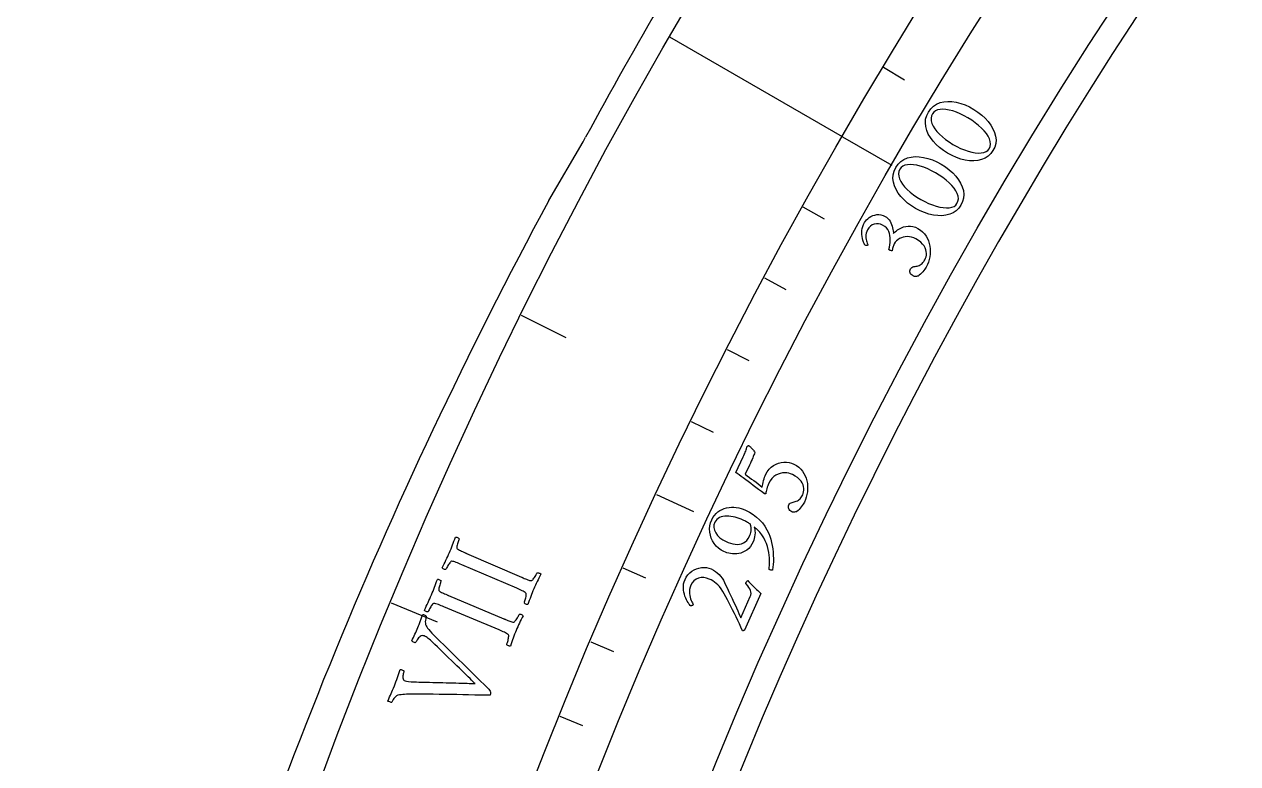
# Model space of a CAD drawing. Header units: millimetres. Extents: x -60 to 60, y -60 to 76.
# Drawn here: x -59.69 to -44.66, y 20.85 to 30.01 of the extents above; entities that cross this region are included whole.
import ezdxf

# ---------------------------------------------------------------- set-up
doc = ezdxf.new("R2010")
doc.units = ezdxf.units.MM
for name, color, linetype in [('CUT_INNER', 6, 'Continuous'), ('CUT_OUTER', 1, 'Continuous'), ('ENGRAVE', 7, 'Continuous'), ('ENGRAVE_FINE', 8, 'Continuous'), ('TEXT', 5, 'Continuous')]:
    doc.layers.add(name, color=color, linetype=linetype)

msp = doc.modelspace()

# ---------------------------------------------------------------- linework, layer by layer
at = {"layer": 'CUT_INNER'}
msp.add_arc((0.0002, -0.0002), 54.8999, 92.29679, 23.90649, dxfattribs=at)
at = {"layer": 'CUT_OUTER'}
msp.add_lwpolyline([(-53.1969, 27.8228), (-52.7728, 28.5484), (-52.7407, 28.608)], dxfattribs=at)
for centre, radius, start, end in [((-0.2165, 0.1217), 59.7517, 147.794875, 151.52709), ((-1.6625, -0.0298), 58.5795, 151.610324, 164.050737)]:
    msp.add_arc(centre, radius, start, end, dxfattribs=at)
at = {"layer": 'ENGRAVE'}
for points in [[(-49.5588, 28.6128), (-51.6965, 29.847)], [(-49.5588, 28.6128), (-48.9467, 28.2594)], [(-51.864, 24.1846), (-51.4064, 23.9712)]]:
    msp.add_lwpolyline(points, dxfattribs=at)
for radius in [59.694, 57.2256, 57.2256, 56.5187, 55.206]:
    msp.add_circle((0, 0), radius, dxfattribs=at)
at = {"layer": 'ENGRAVE_FINE'}
for points in [[(-49.0519, 29.4734), (-48.7922, 29.3173)], [(-50.0506, 27.7435), (-49.7857, 27.5967)], [(-50.5272, 26.8658), (-50.2597, 26.7236)], [(-53.5379, 26.402), (-52.9845, 26.129)], [(-50.9884, 25.9799), (-50.7185, 25.8423)], [(-51.434, 25.0861), (-51.1617, 24.9533)], [(-52.2782, 23.2757), (-52.0014, 23.1525)], [(-55.1501, 22.8439), (-54.5799, 22.6078)], [(-52.6764, 22.3598), (-52.3976, 22.2415)], [(-53.0587, 21.4371), (-52.7778, 21.3236)]]:
    msp.add_lwpolyline(points, dxfattribs=at)
at = {"layer": 'TEXT'}
for points in [[(-48.4954, 28.919), (-48.4665, 28.9596), (-48.4329, 28.9926), (-48.3944, 29.0181), (-48.3512, 29.0359), (-48.3045, 29.0468), (-48.2554, 29.0512), (-48.2041, 29.0492), (-48.1505, 29.0407), (-48.0958, 29.0264), (-48.0414, 29.0069), (-47.9872, 28.9821), (-47.9333, 28.9522), (-47.8817, 28.9183), (-47.8346, 28.8818), (-47.792, 28.8426), (-47.754, 28.8007), (-47.7215, 28.7571), (-47.6956, 28.7126), (-47.6762, 28.6673), (-47.6633, 28.6212), (-47.6582, 28.575), (-47.6618, 28.5298), (-47.6743, 28.4854), (-47.6955, 28.442), (-47.723, 28.4037), (-47.7557, 28.3724), (-47.7936, 28.3479), (-47.8367, 28.3304), (-47.8836, 28.3195), (-47.9329, 28.3147), (-47.9846, 28.316), (-48.0385, 28.3236), (-48.0936, 28.3369), (-48.1484, 28.3555), (-48.203, 28.3794), (-48.2574, 28.4086), (-48.3094, 28.4419), (-48.3568, 28.478), (-48.3997, 28.5168), (-48.4381, 28.5583), (-48.4709, 28.6018), (-48.4969, 28.6463), (-48.5161, 28.6919), (-48.5286, 28.7385), (-48.5334, 28.7851), (-48.5294, 28.8307), (-48.5168, 28.8754), (-48.4954, 28.919)], [(-48.4458, 28.8981), (-48.458, 28.8709), (-48.4631, 28.842), (-48.4611, 28.8114), (-48.452, 28.7791), (-48.4367, 28.7458), (-48.4161, 28.7124), (-48.3901, 28.6787), (-48.3587, 28.6447), (-48.3228, 28.6113), (-48.2831, 28.5792), (-48.2396, 28.5483), (-48.1924, 28.5187), (-48.1443, 28.4919), (-48.0966, 28.4688), (-48.0494, 28.4495), (-48.0026, 28.4338), (-47.9576, 28.4222), (-47.9156, 28.4147), (-47.8766, 28.4115), (-47.8406, 28.4125), (-47.8086, 28.418), (-47.782, 28.4285), (-47.7605, 28.4439), (-47.7443, 28.4642), (-47.7315, 28.4927), (-47.7263, 28.5226), (-47.7287, 28.5538), (-47.7386, 28.5863), (-47.7551, 28.6196), (-47.7772, 28.6531), (-47.8046, 28.6868), (-47.8376, 28.7206), (-47.8749, 28.754), (-47.9153, 28.7861), (-47.9589, 28.8169), (-48.0055, 28.8466), (-48.0539, 28.8739), (-48.1013, 28.8974), (-48.1477, 28.9169), (-48.1932, 28.9324), (-48.2368, 28.9437), (-48.2776, 28.9508), (-48.3155, 28.9535), (-48.3507, 28.9519), (-48.3819, 28.9457), (-48.4082, 28.9347), (-48.4295, 28.9188), (-48.4458, 28.8981)], [(-48.8987, 28.2317), (-48.8704, 28.2727), (-48.8372, 28.3062), (-48.7991, 28.3322), (-48.7562, 28.3507), (-48.7096, 28.3622), (-48.6606, 28.3673), (-48.6093, 28.366), (-48.5555, 28.3582), (-48.5007, 28.3447), (-48.446, 28.326), (-48.3915, 28.302), (-48.3371, 28.2728), (-48.285, 28.2397), (-48.2374, 28.2038), (-48.1943, 28.1652), (-48.1557, 28.1239), (-48.1226, 28.0807), (-48.0961, 28.0367), (-48.076, 27.9916), (-48.0625, 27.9456), (-48.0567, 27.8996), (-48.0597, 27.8543), (-48.0715, 27.8098), (-48.0922, 27.766), (-48.1191, 27.7274), (-48.1514, 27.6955), (-48.1889, 27.6706), (-48.2318, 27.6525), (-48.2785, 27.6409), (-48.3278, 27.6354), (-48.3794, 27.636), (-48.4335, 27.6428), (-48.4887, 27.6553), (-48.5438, 27.6731), (-48.5988, 27.6963), (-48.6535, 27.7247), (-48.706, 27.7573), (-48.7539, 27.7927), (-48.7974, 27.8308), (-48.8364, 27.8719), (-48.8697, 27.9149), (-48.8964, 27.959), (-48.9162, 28.0043), (-48.9294, 28.0507), (-48.9348, 28.0973), (-48.9315, 28.143), (-48.9194, 28.1878), (-48.8987, 28.2317)], [(-48.8488, 28.2115), (-48.8606, 28.1841), (-48.8653, 28.1552), (-48.8629, 28.1246), (-48.8533, 28.0924), (-48.8376, 28.0594), (-48.8165, 28.0262), (-48.79, 27.9929), (-48.7581, 27.9594), (-48.7217, 27.9265), (-48.6816, 27.8949), (-48.6377, 27.8647), (-48.5901, 27.8357), (-48.5416, 27.8096), (-48.4936, 27.7872), (-48.4461, 27.7685), (-48.3991, 27.7535), (-48.354, 27.7425), (-48.3119, 27.7357), (-48.2728, 27.733), (-48.2368, 27.7345), (-48.2049, 27.7405), (-48.1784, 27.7513), (-48.1572, 27.767), (-48.1413, 27.7876), (-48.1289, 27.8163), (-48.1241, 27.8462), (-48.1269, 27.8773), (-48.1373, 27.9097), (-48.1543, 27.9428), (-48.1768, 27.9759), (-48.2047, 28.0092), (-48.2382, 28.0426), (-48.276, 28.0755), (-48.3168, 28.107), (-48.3608, 28.1372), (-48.4079, 28.1662), (-48.4566, 28.1929), (-48.5043, 28.2156), (-48.551, 28.2345), (-48.5967, 28.2493), (-48.6405, 28.2601), (-48.6813, 28.2666), (-48.7193, 28.2687), (-48.7545, 28.2667), (-48.7856, 28.26), (-48.8117, 28.2486), (-48.8328, 28.2325), (-48.8488, 28.2115)], [(-49.287, 27.5513), (-49.2765, 27.5673), (-49.2631, 27.5829), (-49.247, 27.598), (-49.228, 27.6126), (-49.207, 27.6257), (-49.1845, 27.6361), (-49.1607, 27.6438), (-49.1354, 27.649), (-49.1095, 27.6506), (-49.0836, 27.6475), (-49.0577, 27.6398), (-49.0319, 27.6276), (-49.013, 27.6153), (-48.9964, 27.6009), (-48.9819, 27.5845), (-48.9697, 27.566), (-48.9594, 27.5464), (-48.9508, 27.5263), (-48.9439, 27.506), (-48.9387, 27.4853), (-48.9347, 27.4652), (-48.9316, 27.4466), (-48.9293, 27.4294), (-48.928, 27.4136), (-48.9138, 27.43), (-48.8968, 27.4456), (-48.8771, 27.4606), (-48.8546, 27.4748), (-48.8299, 27.4872), (-48.8038, 27.4967), (-48.7762, 27.5034), (-48.7471, 27.5072), (-48.7171, 27.5071), (-48.6869, 27.502), (-48.6564, 27.4919), (-48.6256, 27.4769), (-48.5951, 27.4574), (-48.5681, 27.4353), (-48.5446, 27.4106), (-48.5246, 27.3833), (-48.5079, 27.3542), (-48.4944, 27.3239), (-48.484, 27.2924), (-48.4769, 27.2598), (-48.4728, 27.2266), (-48.4716, 27.1932), (-48.4734, 27.1597), (-48.4781, 27.1261), (-48.4855, 27.0929), (-48.4955, 27.0607), (-48.5081, 27.0296), (-48.5233, 26.9994), (-48.5309, 26.9867), (-48.5404, 26.9729), (-48.5515, 26.9581), (-48.5644, 26.9422), (-48.5784, 26.9266), (-48.593, 26.9124), (-48.6081, 26.8997), (-48.6238, 26.8884), (-48.628, 26.8869), (-48.6339, 26.8855), (-48.6414, 26.8842), (-48.6505, 26.8829), (-48.6602, 26.8824), (-48.6694, 26.8832), (-48.678, 26.8855), (-48.686, 26.8891), (-48.6984, 26.8972), (-48.7084, 26.9067), (-48.716, 26.9175), (-48.7212, 26.9296), (-48.7239, 26.942), (-48.7242, 26.9538), (-48.7222, 26.9651), (-48.7176, 26.9757), (-48.7096, 26.9873), (-48.6998, 26.996), (-48.6883, 27.0021), (-48.675, 27.0053), (-48.6611, 27.0073), (-48.6477, 27.0098), (-48.6349, 27.0126), (-48.6226, 27.0159), (-48.6089, 27.0207), (-48.5962, 27.0271), (-48.5843, 27.0353), (-48.5733, 27.045), (-48.5632, 27.0558), (-48.5541, 27.067), (-48.5459, 27.0786), (-48.5386, 27.0906), (-48.5304, 27.1081), (-48.5245, 27.1269), (-48.5208, 27.1471), (-48.5195, 27.1687), (-48.5212, 27.1912), (-48.5268, 27.214), (-48.5362, 27.2372), (-48.5494, 27.2608), (-48.5671, 27.2841), (-48.5901, 27.3065), (-48.6184, 27.3281), (-48.6519, 27.3489), (-48.6777, 27.3615), (-48.7037, 27.3704), (-48.7298, 27.3755), (-48.7559, 27.3768), (-48.7816, 27.3748), (-48.8063, 27.3699), (-48.8298, 27.3622), (-48.8523, 27.3517), (-48.873, 27.3386), (-48.8911, 27.3233), (-48.9066, 27.3059), (-48.9194, 27.2862), (-48.9249, 27.2756), (-48.9295, 27.2644), (-48.9334, 27.2527), (-48.9365, 27.2404), (-48.9391, 27.2287), (-48.9416, 27.2184), (-48.9438, 27.2096), (-48.9458, 27.2023), (-48.9532, 27.2019), (-48.9604, 27.2027), (-48.9676, 27.2048), (-48.9748, 27.2081), (-48.9789, 27.2106), (-48.9822, 27.2131), (-48.9846, 27.2155), (-48.9863, 27.2179), (-48.9789, 27.2466), (-48.9734, 27.2754), (-48.9696, 27.3044), (-48.9676, 27.3335), (-48.968, 27.3621), (-48.9713, 27.3895), (-48.9776, 27.4157), (-48.9867, 27.4406), (-48.9993, 27.4637), (-49.0161, 27.4846), (-49.037, 27.5032), (-49.0621, 27.5196), (-49.0874, 27.5309), (-49.1132, 27.5367), (-49.1393, 27.5368), (-49.1657, 27.5314), (-49.191, 27.5208), (-49.2134, 27.5054), (-49.233, 27.4852), (-49.2497, 27.4601), (-49.2594, 27.4399), (-49.2661, 27.4196), (-49.2697, 27.3994), (-49.2702, 27.3791), (-49.2687, 27.3596), (-49.2661, 27.3416), (-49.2625, 27.325), (-49.2578, 27.3099), (-49.2532, 27.2967), (-49.2497, 27.2859), (-49.2473, 27.2776), (-49.246, 27.2717), (-49.248, 27.2694), (-49.2511, 27.2677), (-49.2554, 27.2667), (-49.2608, 27.2663), (-49.2666, 27.2665), (-49.2721, 27.2674), (-49.2772, 27.2689), (-49.2819, 27.2711), (-49.2908, 27.2897), (-49.2988, 27.3097), (-49.3057, 27.3309), (-49.3116, 27.3534), (-49.3161, 27.3767), (-49.3187, 27.4007), (-49.3196, 27.4253), (-49.3186, 27.4505), (-49.3152, 27.476), (-49.3088, 27.5012), (-49.2994, 27.5263), (-49.287, 27.5513)], [(-50.5114, 24.4276), (-50.4911, 24.4639), (-50.4679, 24.4952), (-50.4418, 24.5214), (-50.4128, 24.5426), (-50.3819, 24.5592), (-50.3503, 24.5715), (-50.318, 24.5797), (-50.2849, 24.5836), (-50.2521, 24.5835), (-50.2208, 24.5795), (-50.1908, 24.5716), (-50.1622, 24.5599), (-50.1306, 24.5422), (-50.1023, 24.5217), (-50.0774, 24.4985), (-50.0558, 24.4724), (-50.0374, 24.4443), (-50.0221, 24.4148), (-50.0099, 24.3841), (-50.0009, 24.3519), (-49.9948, 24.319), (-49.9917, 24.2858), (-49.9915, 24.2522), (-49.9942, 24.2184), (-49.9996, 24.1848), (-50.0077, 24.1521), (-50.0185, 24.1202), (-50.0318, 24.0893), (-50.0387, 24.0761), (-50.0473, 24.0618), (-50.0576, 24.0463), (-50.0695, 24.0297), (-50.0826, 24.0133), (-50.0963, 23.9983), (-50.1106, 23.9847), (-50.1257, 23.9725), (-50.1298, 23.9708), (-50.1355, 23.969), (-50.1429, 23.9673), (-50.152, 23.9655), (-50.1616, 23.9644), (-50.1708, 23.9647), (-50.1796, 23.9664), (-50.1878, 23.9695), (-50.2007, 23.9769), (-50.2112, 23.9858), (-50.2194, 23.9961), (-50.2253, 24.0079), (-50.2287, 24.0201), (-50.2298, 24.0319), (-50.2283, 24.0433), (-50.2245, 24.0541), (-50.2171, 24.0661), (-50.2079, 24.0755), (-50.1967, 24.0822), (-50.1837, 24.0862), (-50.1699, 24.089), (-50.1567, 24.0923), (-50.144, 24.0959), (-50.1319, 24.0998), (-50.1186, 24.1054), (-50.1063, 24.1126), (-50.0949, 24.1214), (-50.0845, 24.1318), (-50.075, 24.1432), (-50.0666, 24.1549), (-50.059, 24.167), (-50.0525, 24.1794), (-50.0453, 24.1973), (-50.0405, 24.2164), (-50.0381, 24.2368), (-50.0381, 24.2585), (-50.0411, 24.2808), (-50.048, 24.3033), (-50.0587, 24.3259), (-50.0733, 24.3486), (-50.0924, 24.3708), (-50.1167, 24.3919), (-50.1462, 24.4118), (-50.1808, 24.4305), (-50.2023, 24.4394), (-50.2254, 24.4459), (-50.2503, 24.45), (-50.2768, 24.4517), (-50.304, 24.4502), (-50.3311, 24.4449), (-50.358, 24.4356), (-50.3848, 24.4224), (-50.4104, 24.4044), (-50.434, 24.3806), (-50.4555, 24.3511), (-50.4749, 24.3158), (-50.4802, 24.304), (-50.4855, 24.29), (-50.491, 24.2738), (-50.4966, 24.2553), (-50.5016, 24.237), (-50.5051, 24.2211), (-50.5071, 24.2075), (-50.5077, 24.1964), (-50.509, 24.1946), (-50.511, 24.1932), (-50.5138, 24.1923), (-50.5172, 24.1919), (-50.521, 24.1919), (-50.5246, 24.1923), (-50.5281, 24.1932), (-50.5315, 24.1946), (-50.5647, 24.2196), (-50.5979, 24.2445), (-50.6311, 24.2695), (-50.6642, 24.2945), (-50.6968, 24.3191), (-50.7283, 24.3428), (-50.7586, 24.3657), (-50.7878, 24.3878), (-50.8152, 24.4083), (-50.84, 24.4267), (-50.8622, 24.4429), (-50.8819, 24.457), (-50.7881, 24.6512), (-50.7816, 24.6648), (-50.7755, 24.6788), (-50.7696, 24.6931), (-50.7639, 24.7077), (-50.7587, 24.7219), (-50.7541, 24.735), (-50.7502, 24.747), (-50.7469, 24.7578), (-50.7443, 24.7667), (-50.7425, 24.7731), (-50.7414, 24.777), (-50.741, 24.7782), (-50.7375, 24.7805), (-50.7343, 24.7827), (-50.7314, 24.7846), (-50.7288, 24.7864), (-50.7263, 24.7878), (-50.7237, 24.7883), (-50.7211, 24.7882), (-50.7185, 24.7872), (-50.7159, 24.7856), (-50.7119, 24.7826), (-50.7067, 24.7782), (-50.7002, 24.7725), (-50.6929, 24.7657), (-50.6855, 24.7582), (-50.6779, 24.75), (-50.6702, 24.7411), (-50.6628, 24.7318), (-50.6562, 24.7225), (-50.6505, 24.713), (-50.6457, 24.7034), (-50.6513, 24.6887), (-50.6575, 24.6726), (-50.6643, 24.6551), (-50.6718, 24.6363), (-50.6802, 24.6161), (-50.6897, 24.5943), (-50.7004, 24.5711), (-50.7122, 24.5463), (-50.7655, 24.4359), (-50.7389, 24.4157), (-50.712, 24.3955), (-50.6849, 24.3752), (-50.6574, 24.3549), (-50.6302, 24.3347), (-50.6038, 24.3149), (-50.5781, 24.2953), (-50.5533, 24.2759), (-50.5514, 24.2929), (-50.5482, 24.3117), (-50.5435, 24.3324), (-50.5374, 24.355), (-50.5306, 24.3772), (-50.5241, 24.3967), (-50.5177, 24.4135), (-50.5114, 24.4276)], [(-50.4693, 23.2544), (-50.4668, 23.2793), (-50.465, 23.3062), (-50.4638, 23.3352), (-50.4633, 23.3662), (-50.4642, 23.3988), (-50.467, 23.4323), (-50.4717, 23.467), (-50.4784, 23.5026), (-50.4876, 23.5387), (-50.5, 23.5749), (-50.5156, 23.6109), (-50.5343, 23.647), (-50.5569, 23.6825), (-50.5841, 23.7167), (-50.6157, 23.7497), (-50.652, 23.7816), (-50.6469, 23.7579), (-50.6439, 23.7337), (-50.6432, 23.7091), (-50.6446, 23.6839), (-50.6478, 23.6595), (-50.6522, 23.6373), (-50.6581, 23.6173), (-50.6652, 23.5994), (-50.6821, 23.5673), (-50.7009, 23.5393), (-50.7216, 23.5157), (-50.7442, 23.4962), (-50.768, 23.4805), (-50.7925, 23.4679), (-50.8177, 23.4585), (-50.8436, 23.4523), (-50.8696, 23.4487), (-50.8952, 23.4474), (-50.9203, 23.4483), (-50.945, 23.4515), (-50.9686, 23.4563), (-50.9905, 23.462), (-51.0106, 23.4687), (-51.029, 23.4762), (-51.0642, 23.4951), (-51.0958, 23.5179), (-51.1238, 23.5444), (-51.1483, 23.5747), (-51.1687, 23.6078), (-51.1848, 23.6428), (-51.1964, 23.6795), (-51.2036, 23.718), (-51.2058, 23.7572), (-51.2023, 23.7959), (-51.1933, 23.834), (-51.1787, 23.8716), (-51.1635, 23.9), (-51.1456, 23.9254), (-51.1252, 23.9478), (-51.1021, 23.9673), (-51.0771, 23.9838), (-51.0509, 23.9976), (-51.0234, 24.0086), (-50.9946, 24.0168), (-50.965, 24.0223), (-50.9352, 24.0251), (-50.9051, 24.0254), (-50.8746, 24.023), (-50.8446, 24.0182), (-50.8157, 24.0112), (-50.7879, 24.0021), (-50.7612, 23.9908), (-50.7126, 23.9654), (-50.6673, 23.9367), (-50.6251, 23.9047), (-50.586, 23.8695), (-50.551, 23.8312), (-50.5206, 23.7904), (-50.4949, 23.7471), (-50.4738, 23.7012), (-50.46, 23.6657), (-50.4481, 23.6287), (-50.4381, 23.5902), (-50.4301, 23.5501), (-50.4238, 23.5096), (-50.4192, 23.4696), (-50.4163, 23.43), (-50.4151, 23.391), (-50.4155, 23.3532), (-50.4172, 23.3174), (-50.4203, 23.2836), (-50.4249, 23.2518), (-50.4278, 23.248), (-50.4324, 23.246), (-50.4387, 23.2457), (-50.4466, 23.2472), (-50.4545, 23.2494), (-50.4609, 23.2514), (-50.4659, 23.2531), (-50.4693, 23.2544)], [(-50.7045, 23.8194), (-50.7148, 23.8257), (-50.7252, 23.832), (-50.7359, 23.8381), (-50.7469, 23.8442), (-50.758, 23.8501), (-50.7692, 23.8559), (-50.7804, 23.8615), (-50.7918, 23.8669), (-50.8144, 23.8769), (-50.8381, 23.8858), (-50.8629, 23.8939), (-50.8887, 23.9009), (-50.9149, 23.9068), (-50.9408, 23.911), (-50.9665, 23.9136), (-50.9918, 23.9147), (-51.0164, 23.9139), (-51.0397, 23.9107), (-51.0617, 23.9053), (-51.0824, 23.8977), (-51.1011, 23.8875), (-51.117, 23.8747), (-51.1303, 23.8591), (-51.1408, 23.8408), (-51.1511, 23.8091), (-51.1527, 23.7767), (-51.1456, 23.7435), (-51.13, 23.7095), (-51.107, 23.6769), (-51.0779, 23.6477), (-51.0427, 23.622), (-51.0014, 23.5997), (-50.9737, 23.5882), (-50.9459, 23.579), (-50.9179, 23.5722), (-50.8897, 23.5677), (-50.8621, 23.5663), (-50.8357, 23.5685), (-50.8106, 23.5744), (-50.7867, 23.5839), (-50.7647, 23.5975), (-50.745, 23.6157), (-50.7277, 23.6384), (-50.7127, 23.6657), (-50.7065, 23.6805), (-50.701, 23.6965), (-50.6962, 23.7138), (-50.6922, 23.7324), (-50.6902, 23.7522), (-50.6916, 23.7733), (-50.6964, 23.7957), (-50.7045, 23.8194)], [(-54.4277, 23.464), (-54.4176, 23.4879), (-54.4079, 23.5116), (-54.3986, 23.5351), (-54.3898, 23.5585), (-54.381, 23.582), (-54.3719, 23.6059), (-54.3624, 23.6304), (-54.3526, 23.6553), (-54.3475, 23.6564), (-54.3416, 23.6561), (-54.3348, 23.6544), (-54.3273, 23.6511), (-54.32, 23.6472), (-54.3142, 23.6432), (-54.3099, 23.6393), (-54.307, 23.6354), (-54.3094, 23.6294), (-54.3125, 23.6211), (-54.3161, 23.6107), (-54.3203, 23.598), (-54.3246, 23.5844), (-54.3284, 23.5711), (-54.3317, 23.5581), (-54.3345, 23.5453), (-54.3362, 23.5338), (-54.3362, 23.5245), (-54.3346, 23.5174), (-54.3312, 23.5126), (-54.3234, 23.5065), (-54.3142, 23.5005), (-54.3035, 23.4945), (-54.2914, 23.4884), (-54.2782, 23.4823), (-54.2643, 23.476), (-54.2498, 23.4695), (-54.2346, 23.4629), (-54.2322, 23.4619), (-54.2297, 23.4608), (-54.2273, 23.4597), (-54.2248, 23.4587), (-54.2224, 23.4576), (-54.22, 23.4566), (-54.2175, 23.4555), (-54.2151, 23.4544), (-53.5351, 23.1603), (-53.5326, 23.1592), (-53.5302, 23.1581), (-53.5277, 23.1571), (-53.5253, 23.156), (-53.5228, 23.155), (-53.5204, 23.1539), (-53.5179, 23.1529), (-53.5155, 23.1518), (-53.5003, 23.1453), (-53.4858, 23.1392), (-53.472, 23.1335), (-53.4589, 23.1283), (-53.4465, 23.1237), (-53.4351, 23.1201), (-53.4245, 23.1176), (-53.4148, 23.116), (-53.4096, 23.1171), (-53.4036, 23.1207), (-53.3967, 23.1269), (-53.3889, 23.1356), (-53.3809, 23.1458), (-53.3732, 23.1567), (-53.3659, 23.1682), (-53.3588, 23.1804), (-53.3526, 23.1918), (-53.3475, 23.2014), (-53.3436, 23.2092), (-53.3409, 23.215), (-53.3361, 23.2155), (-53.3302, 23.2149), (-53.3234, 23.2133), (-53.3156, 23.2107), (-53.3081, 23.2074), (-53.3022, 23.2037), (-53.2979, 23.1996), (-53.2953, 23.1951), (-53.3073, 23.1717), (-53.319, 23.1488), (-53.3304, 23.1264), (-53.3414, 23.1044), (-53.3522, 23.0824), (-53.3628, 23.06), (-53.3732, 23.0371), (-53.3835, 23.0138), (-53.3931, 22.9909), (-53.4026, 22.9677), (-53.4118, 22.9442), (-53.4208, 22.9203), (-53.4297, 22.8961), (-53.4385, 22.8716), (-53.4473, 22.8469), (-53.4561, 22.822), (-53.4612, 22.8209), (-53.4671, 22.8212), (-53.4738, 22.8229), (-53.4814, 22.8261), (-53.4887, 22.83), (-53.4945, 22.8338), (-53.4989, 22.8377), (-53.5019, 22.8415), (-53.4995, 22.8475), (-53.4966, 22.8556), (-53.4931, 22.8659), (-53.489, 22.8783), (-53.485, 22.8918), (-53.4816, 22.9052), (-53.4789, 22.9185), (-53.4768, 22.9318), (-53.4757, 22.9436), (-53.476, 22.9528), (-53.4776, 22.9594), (-53.4807, 22.9633), (-53.4899, 22.9707), (-53.5009, 22.978), (-53.5137, 22.9852), (-53.5281, 22.9923), (-53.5438, 22.9995), (-53.5601, 23.0068), (-53.5771, 23.0142), (-53.5947, 23.0219), (-54.2755, 23.3143), (-54.2932, 23.3219), (-54.3105, 23.3291), (-54.3273, 23.336), (-54.3436, 23.3426), (-54.3591, 23.3483), (-54.3733, 23.3527), (-54.3864, 23.3556), (-54.3982, 23.3572), (-54.4037, 23.357), (-54.4099, 23.3537), (-54.4166, 23.3473), (-54.4239, 23.3379), (-54.4314, 23.3267), (-54.4387, 23.3151), (-54.4459, 23.3031), (-54.4529, 23.2906), (-54.4591, 23.2788), (-54.4642, 23.269), (-54.4682, 23.2612), (-54.4709, 23.2552), (-54.4757, 23.2547), (-54.4815, 23.2551), (-54.4884, 23.2566), (-54.4962, 23.2592), (-54.5038, 23.2625), (-54.5097, 23.2662), (-54.514, 23.2703), (-54.5166, 23.2748), (-54.5052, 23.2991), (-54.4937, 23.3233), (-54.4822, 23.3471), (-54.4707, 23.3707), (-54.4594, 23.3942), (-54.4484, 23.4175), (-54.4379, 23.4408), (-54.4277, 23.464)], [(-50.734, 23.1175), (-50.7204, 23.1031), (-50.7058, 23.088), (-50.6901, 23.0722), (-50.6734, 23.0558), (-50.6566, 23.0394), (-50.6403, 23.0237), (-50.6246, 23.0086), (-50.6095, 22.9943), (-50.5959, 22.9815), (-50.5848, 22.9709), (-50.576, 22.9627), (-50.5696, 22.9568), (-50.7734, 22.5024), (-50.7759, 22.501), (-50.7789, 22.4998), (-50.7823, 22.4986), (-50.7861, 22.4975), (-50.79, 22.4968), (-50.7933, 22.4965), (-50.7961, 22.4967), (-50.7984, 22.4973), (-50.8175, 22.5391), (-50.8372, 22.5815), (-50.8573, 22.6246), (-50.8779, 22.6683), (-50.8989, 22.712), (-50.9199, 22.755), (-50.941, 22.7973), (-50.9623, 22.8389), (-50.9833, 22.8789), (-51.0038, 22.9164), (-51.0237, 22.9515), (-51.0431, 22.9842), (-51.0635, 23.0156), (-51.0838, 23.0426), (-51.1037, 23.0651), (-51.1235, 23.0832), (-51.1438, 23.0984), (-51.1652, 23.1124), (-51.1877, 23.1252), (-51.2114, 23.1368), (-51.245, 23.1488), (-51.2782, 23.1544), (-51.311, 23.1537), (-51.3435, 23.1465), (-51.3736, 23.1333), (-51.3992, 23.1148), (-51.4203, 23.0908), (-51.4369, 23.0614), (-51.447, 23.035), (-51.4535, 23.009), (-51.4563, 22.9835), (-51.4555, 22.9583), (-51.4521, 22.9343), (-51.4474, 22.9118), (-51.4414, 22.891), (-51.434, 22.8719), (-51.4263, 22.855), (-51.4194, 22.8409), (-51.4133, 22.8296), (-51.4079, 22.8211), (-51.4103, 22.8172), (-51.4138, 22.8138), (-51.4185, 22.8107), (-51.4243, 22.808), (-51.4301, 22.8059), (-51.4349, 22.8047), (-51.4385, 22.8043), (-51.4411, 22.8048), (-51.4469, 22.8109), (-51.4541, 22.8198), (-51.4626, 22.8314), (-51.4724, 22.8457), (-51.4826, 22.8623), (-51.4924, 22.8809), (-51.5017, 22.9014), (-51.5105, 22.9239), (-51.5182, 22.9478), (-51.5242, 22.9724), (-51.5283, 22.9978), (-51.5308, 23.0239), (-51.5306, 23.0505), (-51.5271, 23.077), (-51.5202, 23.1036), (-51.5099, 23.1303), (-51.4938, 23.1608), (-51.4744, 23.188), (-51.4516, 23.212), (-51.4256, 23.2327), (-51.3973, 23.2499), (-51.3681, 23.2634), (-51.3377, 23.273), (-51.3063, 23.2789), (-51.2749, 23.2808), (-51.2444, 23.2784), (-51.2147, 23.2719), (-51.186, 23.2611), (-51.1586, 23.2472), (-51.1333, 23.2311), (-51.11, 23.2128), (-51.0887, 23.1924), (-51.0692, 23.1702), (-51.0514, 23.1465), (-51.0353, 23.1213), (-51.0208, 23.0947), (-51.0027, 23.058), (-50.9842, 23.0197), (-50.9654, 22.9797), (-50.9461, 22.938), (-50.927, 22.8962), (-50.9085, 22.8556), (-50.8907, 22.8162), (-50.8735, 22.7781), (-50.8575, 22.7424), (-50.8431, 22.7106), (-50.8303, 22.6826), (-50.8192, 22.6583), (-50.7019, 22.9195), (-50.695, 22.9389), (-50.6921, 22.9578), (-50.6931, 22.9765), (-50.6979, 22.9947), (-50.7065, 23.0134), (-50.7185, 23.0331), (-50.734, 23.0539), (-50.753, 23.0758), (-50.7557, 23.0793), (-50.7568, 23.0836), (-50.7563, 23.0885), (-50.7544, 23.0942), (-50.7531, 23.0965), (-50.7512, 23.0993), (-50.7487, 23.1026), (-50.7455, 23.1065), (-50.7422, 23.1102), (-50.7392, 23.1133), (-50.7364, 23.1157), (-50.734, 23.1175)], [(-54.6505, 22.9402), (-54.6406, 22.9642), (-54.6312, 22.988), (-54.6221, 23.0116), (-54.6135, 23.035), (-54.605, 23.0586), (-54.5961, 23.0827), (-54.5868, 23.1072), (-54.5773, 23.1322), (-54.5722, 23.1334), (-54.5663, 23.1331), (-54.5595, 23.1314), (-54.5519, 23.1283), (-54.5446, 23.1244), (-54.5388, 23.1205), (-54.5344, 23.1166), (-54.5315, 23.1128), (-54.5339, 23.1067), (-54.5368, 23.0984), (-54.5404, 23.0879), (-54.5445, 23.0753), (-54.5486, 23.0616), (-54.5523, 23.0483), (-54.5554, 23.0352), (-54.5581, 23.0224), (-54.5597, 23.0109), (-54.5597, 23.0016), (-54.5579, 22.9945), (-54.5546, 22.9897), (-54.5467, 22.9837), (-54.5374, 22.9778), (-54.5266, 22.9719), (-54.5144, 22.9659), (-54.5012, 22.9599), (-54.4873, 22.9538), (-54.4727, 22.9474), (-54.4575, 22.941), (-54.455, 22.9399), (-54.4526, 22.9389), (-54.4501, 22.9379), (-54.4476, 22.9368), (-54.4452, 22.9358), (-54.4427, 22.9347), (-54.4403, 22.9337), (-54.4378, 22.9327), (-53.755, 22.645), (-53.7526, 22.644), (-53.7501, 22.643), (-53.7477, 22.6419), (-53.7452, 22.6409), (-53.7427, 22.6399), (-53.7403, 22.6388), (-53.7378, 22.6378), (-53.7354, 22.6368), (-53.7202, 22.6304), (-53.7056, 22.6245), (-53.6917, 22.6189), (-53.6785, 22.6138), (-53.6661, 22.6093), (-53.6546, 22.6059), (-53.6441, 22.6034), (-53.6344, 22.6019), (-53.6292, 22.6031), (-53.6232, 22.6068), (-53.6163, 22.613), (-53.6086, 22.6218), (-53.6007, 22.6321), (-53.5932, 22.643), (-53.5859, 22.6546), (-53.579, 22.6668), (-53.5728, 22.6784), (-53.5679, 22.688), (-53.564, 22.6958), (-53.5614, 22.7016), (-53.5566, 22.7021), (-53.5507, 22.7017), (-53.5439, 22.7001), (-53.5361, 22.6976), (-53.5285, 22.6943), (-53.5226, 22.6907), (-53.5183, 22.6866), (-53.5156, 22.6822), (-53.5274, 22.6587), (-53.5389, 22.6357), (-53.55, 22.6131), (-53.5609, 22.591), (-53.5714, 22.569), (-53.5818, 22.5464), (-53.592, 22.5235), (-53.602, 22.5001), (-53.6115, 22.4771), (-53.6207, 22.4538), (-53.6297, 22.4301), (-53.6385, 22.4061), (-53.6471, 22.3819), (-53.6557, 22.3573), (-53.6643, 22.3326), (-53.6728, 22.3075), (-53.6779, 22.3064), (-53.6838, 22.3066), (-53.6906, 22.3083), (-53.6982, 22.3114), (-53.7055, 22.3152), (-53.7113, 22.319), (-53.7158, 22.3228), (-53.7188, 22.3266), (-53.7165, 22.3326), (-53.7136, 22.3408), (-53.7102, 22.3511), (-53.7063, 22.3636), (-53.7024, 22.3771), (-53.6991, 22.3905), (-53.6965, 22.4039), (-53.6945, 22.4171), (-53.6936, 22.429), (-53.6939, 22.4382), (-53.6957, 22.4447), (-53.6987, 22.4486), (-53.7081, 22.4559), (-53.7191, 22.4631), (-53.7319, 22.4702), (-53.7465, 22.4772), (-53.7622, 22.4842), (-53.7786, 22.4913), (-53.7956, 22.4986), (-53.8133, 22.5061), (-54.4969, 22.792), (-54.5147, 22.7993), (-54.532, 22.8064), (-54.5489, 22.8132), (-54.5653, 22.8196), (-54.5808, 22.8252), (-54.5951, 22.8294), (-54.6082, 22.8322), (-54.62, 22.8337), (-54.6256, 22.8334), (-54.6317, 22.83), (-54.6383, 22.8236), (-54.6455, 22.8141), (-54.6529, 22.8029), (-54.6601, 22.7912), (-54.6672, 22.7791), (-54.674, 22.7665), (-54.6802, 22.7547), (-54.6852, 22.7449), (-54.689, 22.737), (-54.6917, 22.731), (-54.6965, 22.7304), (-54.7024, 22.7308), (-54.7092, 22.7323), (-54.7171, 22.7347), (-54.7247, 22.7379), (-54.7306, 22.7416), (-54.7349, 22.7456), (-54.7376, 22.7501), (-54.7264, 22.7746), (-54.7152, 22.7988), (-54.7039, 22.8228), (-54.6927, 22.8465), (-54.6816, 22.8701), (-54.6708, 22.8935), (-54.6605, 22.9169), (-54.6505, 22.9402)], [(-55.1103, 21.8126), (-55.0999, 21.8392), (-55.09, 21.8656), (-55.0806, 21.8916), (-55.0716, 21.9174), (-55.0628, 21.9429), (-55.054, 21.9681), (-55.0452, 21.993), (-55.0363, 22.0178), (-55.0317, 22.0175), (-55.0257, 22.0162), (-55.0184, 22.0137), (-55.0097, 22.01), (-55.0016, 22.006), (-54.9958, 22.0023), (-54.9925, 21.9989), (-54.9915, 21.9959), (-54.993, 21.9914), (-54.9948, 21.9844), (-54.9971, 21.9751), (-54.9997, 21.9634), (-55.002, 21.9504), (-55.0033, 21.9374), (-55.0037, 21.9245), (-55.0032, 21.9115), (-55.0008, 21.8995), (-54.9958, 21.8897), (-54.9882, 21.8819), (-54.978, 21.8763), (-54.9605, 21.8715), (-54.9345, 21.8677), (-54.9001, 21.8648), (-54.8571, 21.8629), (-54.8345, 21.8623), (-54.8085, 21.8617), (-54.7791, 21.861), (-54.7462, 21.8602), (-54.7108, 21.8594), (-54.6735, 21.8584), (-54.6346, 21.8573), (-54.5938, 21.8561), (-54.5522, 21.8549), (-54.5106, 21.8538), (-54.4689, 21.8528), (-54.4271, 21.8518), (-54.3862, 21.8509), (-54.347, 21.8499), (-54.3095, 21.8488), (-54.2737, 21.8477), (-54.2403, 21.8466), (-54.2101, 21.8456), (-54.1831, 21.8446), (-54.1594, 21.8438), (-54.1397, 21.8431), (-54.1251, 21.8426), (-54.1155, 21.8424), (-54.111, 21.8424), (-54.1156, 21.8473), (-54.1241, 21.8558), (-54.1364, 21.8681), (-54.1526, 21.8841), (-54.1721, 21.9032), (-54.194, 21.9246), (-54.2185, 21.9483), (-54.2455, 21.9744), (-54.2745, 22.0024), (-54.3049, 22.0318), (-54.3367, 22.0627), (-54.37, 22.0951), (-54.4042, 22.1283), (-54.4386, 22.1618), (-54.4732, 22.1955), (-54.5081, 22.2294), (-54.5427, 22.263), (-54.5761, 22.2956), (-54.6086, 22.3272), (-54.64, 22.3578), (-54.6519, 22.3692), (-54.6643, 22.3804), (-54.6774, 22.3913), (-54.691, 22.402), (-54.7045, 22.4118), (-54.7172, 22.42), (-54.7291, 22.4267), (-54.7402, 22.4318), (-54.7531, 22.4355), (-54.7655, 22.4357), (-54.7774, 22.4323), (-54.7889, 22.4255), (-54.7996, 22.4166), (-54.8095, 22.4068), (-54.8185, 22.3961), (-54.8267, 22.3846), (-54.8337, 22.3736), (-54.8393, 22.3643), (-54.8435, 22.3567), (-54.8463, 22.3508), (-54.8501, 22.349), (-54.8555, 22.3487), (-54.8625, 22.3501), (-54.8712, 22.3532), (-54.8797, 22.3571), (-54.8863, 22.3613), (-54.8911, 22.3657), (-54.894, 22.3702), (-54.884, 22.3921), (-54.8743, 22.4133), (-54.8646, 22.4338), (-54.8551, 22.4536), (-54.8457, 22.4735), (-54.8364, 22.4941), (-54.8271, 22.5155), (-54.8178, 22.5376), (-54.8104, 22.5558), (-54.8039, 22.5721), (-54.7983, 22.5864), (-54.7936, 22.5987), (-54.7894, 22.6101), (-54.7854, 22.6214), (-54.7815, 22.6327), (-54.7778, 22.6439), (-54.7739, 22.6557), (-54.7695, 22.6687), (-54.7645, 22.683), (-54.7591, 22.6985), (-54.7544, 22.6982), (-54.7483, 22.6965), (-54.7409, 22.6936), (-54.7321, 22.6893), (-54.7239, 22.6848), (-54.7182, 22.6811), (-54.7151, 22.6782), (-54.7145, 22.6761), (-54.7167, 22.6693), (-54.7192, 22.6589), (-54.7221, 22.6448), (-54.7252, 22.627), (-54.7271, 22.6079), (-54.7262, 22.5897), (-54.7225, 22.5724), (-54.716, 22.5561), (-54.709, 22.5438), (-54.6983, 22.5286), (-54.6838, 22.5105), (-54.6656, 22.4896), (-54.6456, 22.4677), (-54.6258, 22.4468), (-54.6062, 22.4268), (-54.5868, 22.4078), (-54.5419, 22.3637), (-54.4988, 22.3216), (-54.4576, 22.2813), (-54.4182, 22.2429), (-54.3801, 22.2058), (-54.3427, 22.1692), (-54.3061, 22.1332), (-54.2702, 22.0978), (-54.2343, 22.0623), (-54.1976, 22.0262), (-54.1603, 21.9895), (-54.1222, 21.9522), (-54.0828, 21.9135), (-54.0413, 21.8726), (-53.9979, 21.8295), (-53.9525, 21.7842), (-53.9408, 21.7716), (-53.9317, 21.7598), (-53.9252, 21.7487), (-53.9213, 21.7382), (-53.9194, 21.7283), (-53.919, 21.7189), (-53.92, 21.71), (-53.9226, 21.7016), (-53.9242, 21.6995), (-53.9271, 21.6982), (-53.9312, 21.6976), (-53.9366, 21.6977), (-53.9423, 21.6981), (-53.9472, 21.6982), (-53.9514, 21.6979), (-53.9549, 21.6974), (-54.0361, 21.6992), (-54.1146, 21.7008), (-54.1904, 21.7023), (-54.2634, 21.7038), (-54.3354, 21.7052), (-54.408, 21.7065), (-54.4812, 21.7077), (-54.555, 21.7089), (-54.6311, 21.7099), (-54.7111, 21.7106), (-54.7951, 21.711), (-54.883, 21.711), (-54.9099, 21.7111), (-54.9356, 21.7109), (-54.96, 21.7102), (-54.9831, 21.7091), (-55.0052, 21.7074), (-55.0268, 21.7049), (-55.0477, 21.7014), (-55.068, 21.6972), (-55.0763, 21.6946), (-55.0846, 21.6902), (-55.093, 21.6838), (-55.1014, 21.6755), (-55.1094, 21.6662), (-55.1169, 21.6567), (-55.1236, 21.6471), (-55.1297, 21.6373), (-55.135, 21.6281), (-55.1393, 21.6201), (-55.1427, 21.6133), (-55.1452, 21.6076), (-55.1469, 21.6074), (-55.1513, 21.6086), (-55.1584, 21.611), (-55.1682, 21.6147), (-55.178, 21.6187), (-55.1852, 21.6219), (-55.1897, 21.6242), (-55.1915, 21.6258), (-55.1799, 21.6527), (-55.1692, 21.6773), (-55.1592, 21.6993), (-55.1502, 21.7189), (-55.1412, 21.7385), (-55.1315, 21.7607), (-55.1212, 21.7854), (-55.1103, 21.8126)]]:
    msp.add_lwpolyline(points, close=True, dxfattribs=at)

doc.saveas('drawing.dxf')
